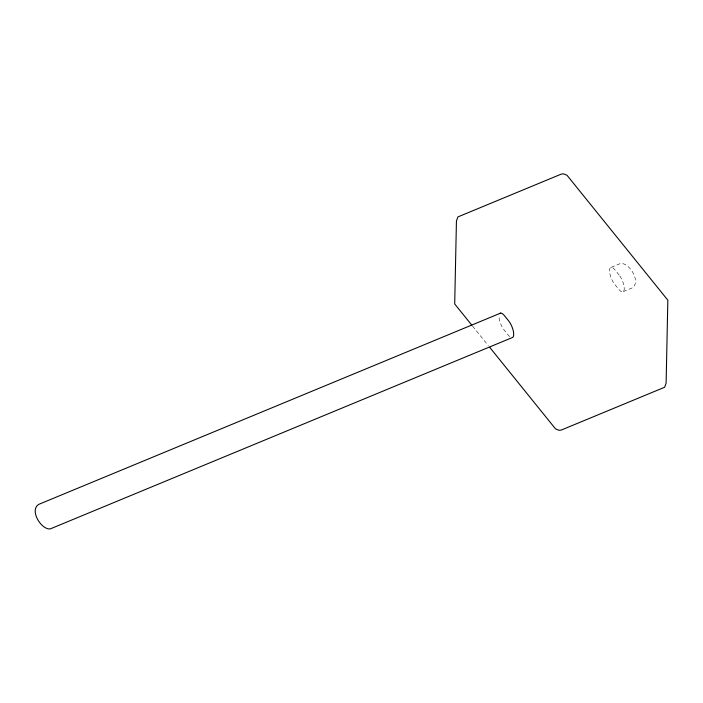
<?xml version="1.0" encoding="UTF-8"?>
<svg xmlns="http://www.w3.org/2000/svg" width="703" height="703" viewBox="0 0 703 703"><rect width="100%" height="100%" fill="white"/><g stroke="black" fill="none" stroke-linecap="round" stroke-linejoin="round"><path stroke-width="0.53" stroke-dasharray="3.52 2.64" d="M611.179 267.333L620.477 263.484C629.466 262.351 641.698 282.369 631.9 288.045L622.594 291.903M472.548 326.078L488.33 345.63M509.666 336.614A10.369 3.726 67.5 0 1 508.304 335.173L504.104 329.962A10.369 3.726 67.5 0 1 498.998 316.28M619.141 275.049L614.932 269.838A10.369 3.726 67.5 0 0 609.527 270.506A10.369 3.726 67.5 0 0 614.633 284.197L618.842 289.399A10.369 3.726 67.5 0 0 624.246 288.731A10.369 3.726 67.5 0 0 619.141 275.049"/><path stroke-width="1.05" d="M500.641 313.107L38.832 504.332C29.034 510.018 41.266 530.036 50.256 528.902L512.065 337.668A10.369 3.726 67.5 0 0 513.366 331.262A10.369 3.726 67.5 0 0 508.603 320.814L504.403 315.612A10.369 3.726 67.5 0 0 499.78 313.564M471.862 325.225L454.7 303.968L456.44 220.988L457.917 216.911L561.302 174.098L563.463 173.834L566.978 175.223L667.85 300.19L666.11 383.17L664.634 387.248L561.258 430.06L559.096 430.324L555.581 428.935L489.701 347.326"/></g></svg>
